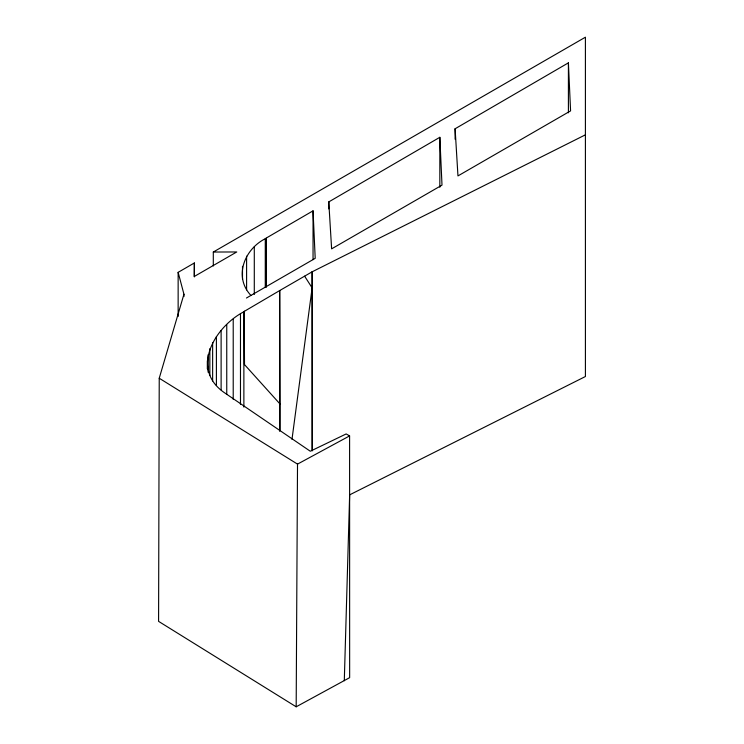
<?xml version="1.0" encoding="UTF-8"?>
<svg xmlns="http://www.w3.org/2000/svg" width="744" height="744" viewBox="0 0 744 744"><rect width="100%" height="100%" fill="white"/><g stroke="black" fill="none" stroke-linecap="round" stroke-linejoin="round"><path stroke-width="1.12" d="M183.945 296.549L183.945 294.233L178.142 272.351L194.361 262.967L194.361 276.917M244.478 364.569L244.32 311.355L244.478 364.569L280.088 404.076L280.088 430.702M183.945 294.233L159.235 378.24L158.584 621.361L296.177 706.8L349.652 677.654L349.596 435.91L346.174 433.938L310.294 451.236L224.074 392.469C189.934 368.559 214.932 326.532 244.478 311.438M296.177 706.8L297.516 464.117L159.235 378.24M194.361 262.967L194.249 276.498L236.75 251.965L213.305 252.03L213.305 265.971M344.295 680.741L349.652 494.537M266.259 287.054L266.259 238.247L265.273 238.722C244.404 249.221 233.421 276.777 250.933 295.442M291.992 439.36L312.127 287.863L312.071 271.848L279.614 290.606L279.632 431.222M244.32 311.355L279.614 290.606M266.092 286.961L266.092 238.154L313.047 210.831L315.205 258.345L246.45 298.019M328.774 201.912L439.834 137.296L442.001 185.135L331.619 248.859L328.774 201.912L328.774 208.887M455.105 128.768L568.407 62.849L570.583 110.893L457.96 175.919L455.105 128.768L455.105 139.23M213.305 252.03L585.407 37.2L585.416 376.52L349.615 494.862M297.516 464.117L349.596 435.91M312.071 271.848L585.416 134.822M304.622 276.191L312.127 287.863L312.192 449.953M279.763 290.69L280.088 404.076M568.407 62.849L568.407 112.818M439.834 137.296L439.834 187.265M313.047 210.831L313.047 259.637M312.22 271.923L312.22 450.883M265.273 238.722L265.273 287.519M254.29 246.85L254.29 294.494M246.599 256.168L246.599 289.872M243.874 311.792L243.874 407.08M242.498 266.333L242.498 279.112M240.479 313.912L240.479 404.55M233.216 319.213L233.216 399.389M226.753 324.784L226.753 394.506M221.117 330.569L221.117 389.828M216.402 336.521L216.402 385.318M212.635 342.575L212.635 380.919M209.845 348.666L209.845 375.394M208.078 354.758L208.078 372.186M207.632 366.662L207.632 368.987M207.334 360.775L207.334 368.912M178.142 272.351L178.142 316.507"/></g></svg>
